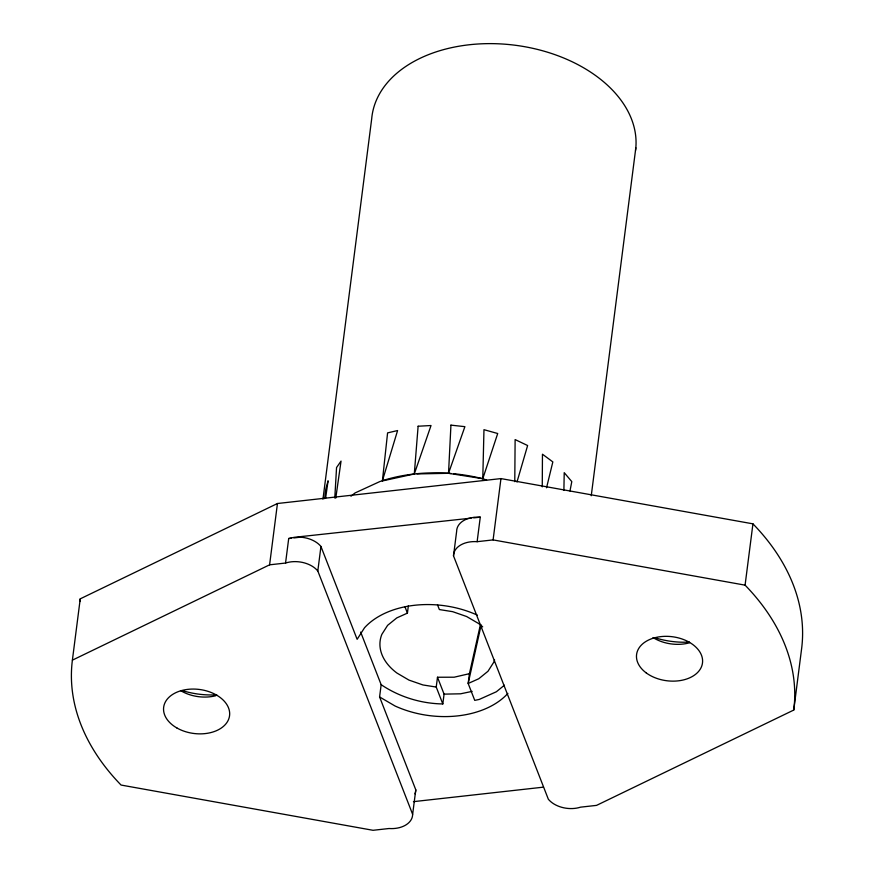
<?xml version="1.0" encoding="UTF-8"?>
<svg xmlns="http://www.w3.org/2000/svg" width="874" height="874" viewBox="0 0 874 874"><rect width="100%" height="100%" fill="white"/><g stroke="black" fill="none" stroke-linecap="round" stroke-linejoin="round"><path stroke-width="1.31" d="M542.262 486.851L542.459 454.207L552.838 461.909L546.545 487.779M514.775 481.672L515.125 439.578L527.623 445.532L516.982 482.011M563.894 490.38L564.222 472.67L571.793 481.607L569.979 490.991M486.61 480.044L482.776 478.712L483.967 429.68L497.71 433.515L482.776 478.712L448.526 473.304L414.298 473.981L380.124 481.432L355.062 492.947L350.933 496.224M334.786 498.027L336.556 467.535L341.046 461.09L335.78 498.071M382.419 480.678L387.586 432.892L397.594 430.543L382.419 480.678A132.881 88.744 7.3 0 1 413.151 474.112M324.658 498.639L325.751 489.32L328.089 480.787L325.576 498.278M360.656 632.077L381.162 684.692L379.589 696.949L415.784 789.812L412.637 814.339A23.674 15.808 7.3 0 1 389.017 828.519L373.045 830.3L121.06 785.049A274.338 183.212 7.3 0 1 72.389 660.154L80.244 598.843L277.451 503.511L500.955 478.591L752.94 523.843A274.338 183.212 7.3 0 1 801.611 648.726L793.756 710.049L596.549 805.38L580.565 807.161A23.674 15.808 7.3 0 1 548.337 799.218L453.508 555.864L456.643 531.337A23.674 15.808 7.3 0 1 468.486 518.435L474.178 517.255L480.274 517.157L477.128 541.683A23.674 15.808 7.3 0 0 453.508 555.864M72.389 660.154L269.596 564.822L277.451 503.511M269.596 564.822L285.558 563.042L288.704 538.515L294.374 537.302L471.108 518.151M322.965 499.207L371.701 118.733A132.881 88.744 7.3 0 1 513.486 45.033A132.881 88.744 7.3 0 1 635.54 150.415M412.637 814.339L317.808 570.984L320.944 546.458A23.674 15.808 7.3 0 0 300.459 537.171L293.926 537.914M381.162 684.692C399.265 696.917 421.017 703.614 442.812 703.941L436.235 687.051L422.929 684.954L408.956 680.092L396.949 673.056A58.143 38.827 7.3 0 1 381.862 634.349L387.619 625.336L396.796 617.896L407.426 613.122L408.366 605.769M436.235 687.051L437.492 677.241L454.141 677.208L469.425 673.679L480.438 624.517M442.812 703.941L444.079 694.131L437.492 677.241M469.425 673.679L468.169 683.49L474.746 700.38L479.258 699.429L496.356 691.76L504.418 685.216M477.128 541.683L493.1 539.903L500.955 478.591M591.25 495.744L635.835 147.772M793.756 710.049A274.338 183.212 7.3 0 0 745.085 585.154L752.94 523.843M481.159 624.965L468.169 683.49L478.799 678.727L487.976 671.276L493.734 662.274A58.143 38.827 7.3 0 0 494.575 659.859M472.146 691.378L460.587 693.803L444.079 694.131M288.704 538.515L291.315 538.22M413.435 801.655L543.486 787.146M473.719 517.867L480.274 517.157M493.1 539.903L745.085 585.154M379.589 696.949L395.004 705.974A83.052 55.466 7.3 0 0 507.892 693.388M437.481 604.742L439.36 609.56L452.666 611.669L466.64 616.531L478.646 623.555A58.143 38.827 7.3 0 1 482.699 626.866M405.077 607.091L407.426 613.122M320.944 546.458L357.138 639.32L364.524 627.761A83.052 55.466 7.3 0 1 477.412 615.176M79.938 601.476A274.338 183.212 7.3 0 1 80.244 598.843M417.182 473.675A132.881 88.744 7.3 0 1 451.17 473.511M453.846 473.741A132.881 88.744 7.3 0 1 482.754 478.712M285.558 563.042A23.674 15.808 7.3 0 1 317.808 570.984M415.784 789.812A23.674 15.808 7.3 0 1 414.964 793.865M689.455 642.095A66.446 44.377 7.3 0 1 655.325 637.878M689.586 642.772A33.223 22.189 7.3 0 1 653.031 637.55M216.719 694.819A66.446 44.377 7.3 0 1 182.568 690.668M215.769 695.737A33.223 22.189 7.3 0 1 180.557 690.558M450.94 425.135L448.526 473.304L464.892 426.665L450.94 425.135M418.122 426.228L414.298 473.981L431.024 425.529L418.122 426.228M176.941 727.998A33.223 22.189 7.3 0 0 229.469 716.298A33.223 22.189 7.3 0 0 183.42 690.099A33.223 22.189 7.3 0 0 176.941 727.998M646.192 672.882A33.223 22.189 7.3 0 0 701.494 666.72A33.223 22.189 7.3 0 0 660.919 636.611A33.223 22.189 7.3 0 0 646.192 672.882"/></g></svg>
